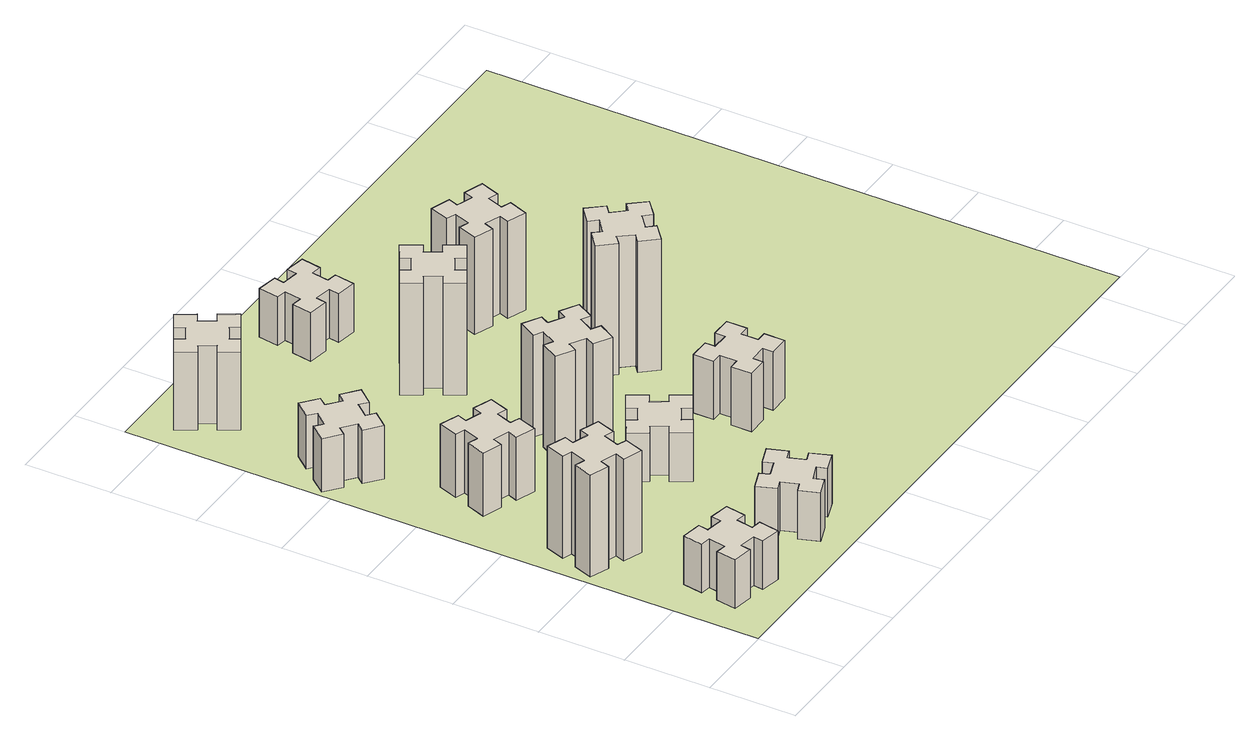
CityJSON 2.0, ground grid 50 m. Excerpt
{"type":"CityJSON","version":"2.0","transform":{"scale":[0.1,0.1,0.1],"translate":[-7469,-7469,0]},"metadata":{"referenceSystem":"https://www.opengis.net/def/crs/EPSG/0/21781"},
"CityObjects":{
"building1":{"type":"Building","attributes":{"class":"1000","function":"1000","usage":"1000","yearOfConstruction":2016,"roofType":"1000","measuredHeight":30,"storeysAboveGround":30,"storeysBelowGround":0},"geometry":[{"type":"Solid","lod":"1","boundaries":[[[[0,1,2,3,4,5,6,7,8,9,10,11,12,13,14,15,16,17,18,19]],[[17,16,20,21]],[[16,15,22,20]],[[15,14,23,22]],[[14,13,24,23]],[[13,12,25,24]],[[12,11,26,25]],[[11,10,27,26]],[[10,9,28,27]],[[9,8,29,28]],[[8,7,30,29]],[[7,6,31,30]],[[6,5,32,31]],[[5,4,33,32]],[[4,3,34,33]],[[3,2,35,34]],[[2,1,36,35]],[[1,0,37,36]],[[0,19,38,37]],[[19,18,39,38]],[[18,17,21,39]],[[24,25,26,27,28,29,30,31,32,33,34,35,36,37,38,39,21,20,22,23]]]]}]},
"building2":{"type":"Building","attributes":{"class":"1000","function":"1000","usage":"1000","yearOfConstruction":2016,"roofType":"1000","measuredHeight":63,"storeysAboveGround":30,"storeysBelowGround":0},"geometry":[{"type":"Solid","lod":"1","boundaries":[[[[40,41,42,43,44,45,46,47,48,49,50,51,52,53,54,55,56,57,58,59]],[[57,56,60,61]],[[56,55,62,60]],[[55,54,63,62]],[[54,53,64,63]],[[53,52,65,64]],[[52,51,66,65]],[[51,50,67,66]],[[50,49,68,67]],[[49,48,69,68]],[[48,47,70,69]],[[47,46,71,70]],[[46,45,72,71]],[[45,44,73,72]],[[44,43,74,73]],[[43,42,75,74]],[[42,41,76,75]],[[41,40,77,76]],[[40,59,78,77]],[[59,58,79,78]],[[58,57,61,79]],[[64,65,66,67,68,69,70,71,72,73,74,75,76,77,78,79,61,60,62,63]]]]}]},
"building3":{"type":"Building","attributes":{"class":"1000","function":"1000","usage":"1000","yearOfConstruction":2016,"roofType":"1000","measuredHeight":39,"storeysAboveGround":30,"storeysBelowGround":0},"geometry":[{"type":"Solid","lod":"1","boundaries":[[[[80,81,82,83,84,85,86,87,88,89,90,91,92,93,94,95,96,97,98,99]],[[97,96,100,101]],[[96,95,102,100]],[[95,94,103,102]],[[94,93,104,103]],[[93,92,105,104]],[[92,91,106,105]],[[91,90,107,106]],[[90,89,108,107]],[[89,88,109,108]],[[88,87,110,109]],[[87,86,111,110]],[[86,85,112,111]],[[85,84,113,112]],[[84,83,114,113]],[[83,82,115,114]],[[82,81,116,115]],[[81,80,117,116]],[[80,99,118,117]],[[99,98,119,118]],[[98,97,101,119]],[[104,105,106,107,108,109,110,111,112,113,114,115,116,117,118,119,101,100,102,103]]]]}]},
"building4":{"type":"Building","attributes":{"class":"1000","function":"1000","usage":"1000","yearOfConstruction":2016,"roofType":"1000","measuredHeight":33,"storeysAboveGround":30,"storeysBelowGround":0},"geometry":[{"type":"Solid","lod":"1","boundaries":[[[[120,121,122,123,124,125,126,127,128,129,130,131,132,133,134,135,136,137,138,139]],[[137,136,140,141]],[[136,135,142,140]],[[135,134,143,142]],[[134,133,144,143]],[[133,132,145,144]],[[132,131,146,145]],[[131,130,147,146]],[[130,129,148,147]],[[129,128,149,148]],[[128,127,150,149]],[[127,126,151,150]],[[126,125,152,151]],[[125,124,153,152]],[[124,123,154,153]],[[123,122,155,154]],[[122,121,156,155]],[[121,120,157,156]],[[120,139,158,157]],[[139,138,159,158]],[[138,137,141,159]],[[144,145,146,147,148,149,150,151,152,153,154,155,156,157,158,159,141,140,142,143]]]]}]},
"building5":{"type":"Building","attributes":{"class":"1000","function":"1000","usage":"1000","yearOfConstruction":2016,"roofType":"1000","measuredHeight":30,"storeysAboveGround":30,"storeysBelowGround":0},"geometry":[{"type":"Solid","lod":"1","boundaries":[[[[160,161,162,163,164,165,166,167,168,169,170,171,172,173,174,175,176,177,178,179]],[[177,176,180,181]],[[176,175,182,180]],[[175,174,183,182]],[[174,173,184,183]],[[173,172,185,184]],[[172,171,186,185]],[[171,170,187,186]],[[170,169,188,187]],[[169,168,189,188]],[[168,167,190,189]],[[167,166,191,190]],[[166,165,192,191]],[[165,164,193,192]],[[164,163,194,193]],[[163,162,195,194]],[[162,161,196,195]],[[161,160,197,196]],[[160,179,198,197]],[[179,178,199,198]],[[178,177,181,199]],[[184,185,186,187,188,189,190,191,192,193,194,195,196,197,198,199,181,180,182,183]]]]}]},
"building6":{"type":"Building","attributes":{"class":"1000","function":"1000","usage":"1000","yearOfConstruction":2016,"roofType":"1000","measuredHeight":48,"storeysAboveGround":30,"storeysBelowGround":0},"geometry":[{"type":"Solid","lod":"1","boundaries":[[[[200,201,202,203,204,205,206,207,208,209,210,211,212,213,214,215,216,217,218,219]],[[217,216,220,221]],[[216,215,222,220]],[[215,214,223,222]],[[214,213,224,223]],[[213,212,225,224]],[[212,211,226,225]],[[211,210,227,226]],[[210,209,228,227]],[[209,208,229,228]],[[208,207,230,229]],[[207,206,231,230]],[[206,205,232,231]],[[205,204,233,232]],[[204,203,234,233]],[[203,202,235,234]],[[202,201,236,235]],[[201,200,237,236]],[[200,219,238,237]],[[219,218,239,238]],[[218,217,221,239]],[[224,225,226,227,228,229,230,231,232,233,234,235,236,237,238,239,221,220,222,223]]]]}]},
"building7":{"type":"Building","attributes":{"class":"1000","function":"1000","usage":"1000","yearOfConstruction":2016,"roofType":"1000","measuredHeight":30,"storeysAboveGround":30,"storeysBelowGround":0},"geometry":[{"type":"Solid","lod":"1","boundaries":[[[[240,241,242,243,244,245,246,247,248,249,250,251,252,253,254,255,256,257,258,259]],[[257,256,260,261]],[[256,255,262,260]],[[255,254,263,262]],[[254,253,264,263]],[[253,252,265,264]],[[252,251,266,265]],[[251,250,267,266]],[[250,249,268,267]],[[249,248,269,268]],[[248,247,270,269]],[[247,246,271,270]],[[246,245,272,271]],[[245,244,273,272]],[[244,243,274,273]],[[243,242,275,274]],[[242,241,276,275]],[[241,240,277,276]],[[240,259,278,277]],[[259,258,279,278]],[[258,257,261,279]],[[264,265,266,267,268,269,270,271,272,273,274,275,276,277,278,279,261,260,262,263]]]]}]},
"building8":{"type":"Building","attributes":{"class":"1000","function":"1000","usage":"1000","yearOfConstruction":2016,"roofType":"1000","measuredHeight":63,"storeysAboveGround":30,"storeysBelowGround":0},"geometry":[{"type":"Solid","lod":"1","boundaries":[[[[280,281,282,283,284,285,286,287,288,289,290,291,292,293,294,295,296,297,298,299]],[[297,296,300,301]],[[296,295,302,300]],[[295,294,303,302]],[[294,293,304,303]],[[293,292,305,304]],[[292,291,306,305]],[[291,290,307,306]],[[290,289,308,307]],[[289,288,309,308]],[[288,287,310,309]],[[287,286,311,310]],[[286,285,312,311]],[[285,284,313,312]],[[284,283,314,313]],[[283,282,315,314]],[[282,281,316,315]],[[281,280,317,316]],[[280,299,318,317]],[[299,298,319,318]],[[298,297,301,319]],[[304,305,306,307,308,309,310,311,312,313,314,315,316,317,318,319,301,300,302,303]]]]}]},
"building9":{"type":"Building","attributes":{"class":"1000","function":"1000","usage":"1000","yearOfConstruction":2016,"roofType":"1000","measuredHeight":69,"storeysAboveGround":30,"storeysBelowGround":0},"geometry":[{"type":"Solid","lod":"1","boundaries":[[[[320,321,322,323,324,325,326,327,328,329,330,331,332,333,334,335,336,337,338,339]],[[337,336,340,341]],[[336,335,342,340]],[[335,334,343,342]],[[334,333,344,343]],[[333,332,345,344]],[[332,331,346,345]],[[331,330,347,346]],[[330,329,348,347]],[[329,328,349,348]],[[328,327,350,349]],[[327,326,351,350]],[[326,325,352,351]],[[325,324,353,352]],[[324,323,354,353]],[[323,322,355,354]],[[322,321,356,355]],[[321,320,357,356]],[[320,339,358,357]],[[339,338,359,358]],[[338,337,341,359]],[[344,345,346,347,348,349,350,351,352,353,354,355,356,357,358,359,341,340,342,343]]]]}]},
"building10":{"type":"Building","attributes":{"class":"1000","function":"1000","usage":"1000","yearOfConstruction":2016,"roofType":"1000","measuredHeight":36,"storeysAboveGround":30,"storeysBelowGround":0},"geometry":[{"type":"Solid","lod":"1","boundaries":[[[[360,361,362,363,364,365,366,367,368,369,370,371,372,373,374,375,376,377,378,379]],[[377,376,380,381]],[[376,375,382,380]],[[375,374,383,382]],[[374,373,384,383]],[[373,372,385,384]],[[372,371,386,385]],[[371,370,387,386]],[[370,369,388,387]],[[369,368,389,388]],[[368,367,390,389]],[[367,366,391,390]],[[366,365,392,391]],[[365,364,393,392]],[[364,363,394,393]],[[363,362,395,394]],[[362,361,396,395]],[[361,360,397,396]],[[360,379,398,397]],[[379,378,399,398]],[[378,377,381,399]],[[384,385,386,387,388,389,390,391,392,393,394,395,396,397,398,399,381,380,382,383]]]]}]},
"building11":{"type":"Building","attributes":{"class":"1000","function":"1000","usage":"1000","yearOfConstruction":2016,"roofType":"1000","measuredHeight":30,"storeysAboveGround":30,"storeysBelowGround":0},"geometry":[{"type":"Solid","lod":"1","boundaries":[[[[400,401,402,403,404,405,406,407,408,409,410,411,412,413,414,415,416,417,418,419]],[[417,416,420,421]],[[416,415,422,420]],[[415,414,423,422]],[[414,413,424,423]],[[413,412,425,424]],[[412,411,426,425]],[[411,410,427,426]],[[410,409,428,427]],[[409,408,429,428]],[[408,407,430,429]],[[407,406,431,430]],[[406,405,432,431]],[[405,404,433,432]],[[404,403,434,433]],[[403,402,435,434]],[[402,401,436,435]],[[401,400,437,436]],[[400,419,438,437]],[[419,418,439,438]],[[418,417,421,439]],[[424,425,426,427,428,429,430,431,432,433,434,435,436,437,438,439,421,420,422,423]]]]}]},
"building12":{"type":"Building","attributes":{"class":"1000","function":"1000","usage":"1000","yearOfConstruction":2016,"roofType":"1000","measuredHeight":81,"storeysAboveGround":30,"storeysBelowGround":0},"geometry":[{"type":"Solid","lod":"1","boundaries":[[[[440,441,442,443,444,445,446,447,448,449,450,451,452,453,454,455,456,457,458,459]],[[457,456,460,461]],[[456,455,462,460]],[[455,454,463,462]],[[454,453,464,463]],[[453,452,465,464]],[[452,451,466,465]],[[451,450,467,466]],[[450,449,468,467]],[[449,448,469,468]],[[448,447,470,469]],[[447,446,471,470]],[[446,445,472,471]],[[445,444,473,472]],[[444,443,474,473]],[[443,442,475,474]],[[442,441,476,475]],[[441,440,477,476]],[[440,459,478,477]],[[459,458,479,478]],[[458,457,461,479]],[[464,465,466,467,468,469,470,471,472,473,474,475,476,477,478,479,461,460,462,463]]]]}]},
"building13":{"type":"Building","attributes":{"class":"1000","function":"1000","usage":"1000","yearOfConstruction":2016,"roofType":"1000","measuredHeight":60,"storeysAboveGround":30,"storeysBelowGround":0},"geometry":[{"type":"Solid","lod":"1","boundaries":[[[[480,481,482,483,484,485,486,487,488,489,490,491,492,493,494,495,496,497,498,499]],[[497,496,500,501]],[[496,495,502,500]],[[495,494,503,502]],[[494,493,504,503]],[[493,492,505,504]],[[492,491,506,505]],[[491,490,507,506]],[[490,489,508,507]],[[489,488,509,508]],[[488,487,510,509]],[[487,486,511,510]],[[486,485,512,511]],[[485,484,513,512]],[[484,483,514,513]],[[483,482,515,514]],[[482,481,516,515]],[[481,480,517,516]],[[480,499,518,517]],[[499,498,519,518]],[[498,497,501,519]],[[504,505,506,507,508,509,510,511,512,513,514,515,516,517,518,519,501,500,502,503]]]]}]},
"landuse1":{"type":"LandUse","attributes":{"name":"plot1","function":"1010"},"geometry":[{"type":"MultiSurface","lod":"1","boundaries":[[[520,521,522,523]]]}]}
},
"vertices":[
[444,475,0],[345,492,0],[356,551,0],[237,572,0],[217,454,0],[276,444,0],[258,345,0],[199,356,0],[178,237,0],[297,217,0],[307,276,0],[405,258,0],[395,199,0],[513,178,0],[534,297,0],[475,307,0],[492,405,0],[551,395,0],[572,513,0],[454,534,0],[492,405,300],[551,395,300],[475,307,300],[534,297,300],[513,178,300],[395,199,300],[405,258,300],[307,276,300],[297,217,300],[178,237,300],[199,356,300],[258,345,300],[276,444,300],[217,454,300],[237,572,300],[356,551,300],[345,492,300],[444,475,300],[454,534,300],[572,513,300],
[189,1200,0],[155,1106,0],[99,1127,0],[57,1014,0],[170,973,0],[191,1029,0],[285,995,0],[264,939,0],[377,897,0],[418,1010,0],[362,1031,0],[396,1125,0],[452,1104,0],[493,1217,0],[380,1258,0],[360,1202,0],[266,1236,0],[287,1292,0],[174,1333,0],[133,1220,0],[266,1236,630],[287,1292,630],[360,1202,630],[380,1258,630],[493,1217,630],[452,1104,630],[396,1125,630],[362,1031,630],[418,1010,630],[377,897,630],[264,939,630],[285,995,630],[191,1029,630],[170,973,630],[57,1014,630],[99,1127,630],[155,1106,630],[189,1200,630],[133,1220,630],[174,1333,630],
[389,1940,0],[355,1846,0],[299,1867,0],[257,1754,0],[370,1713,0],[391,1769,0],[485,1735,0],[464,1679,0],[577,1637,0],[618,1750,0],[562,1771,0],[596,1865,0],[652,1844,0],[693,1957,0],[580,1998,0],[560,1942,0],[466,1976,0],[487,2032,0],[374,2073,0],[333,1960,0],[466,1976,390],[487,2032,390],[560,1942,390],[580,1998,390],[693,1957,390],[652,1844,390],[596,1865,390],[562,1771,390],[618,1750,390],[577,1637,390],[464,1679,390],[485,1735,390],[391,1769,390],[370,1713,390],[257,1754,390],[299,1867,390],[355,1846,390],[389,1940,390],[333,1960,390],[374,2073,390],
[223,2704,0],[159,2628,0],[113,2666,0],[36,2574,0],[128,2497,0],[166,2543,0],[243,2479,0],[204,2433,0],[296,2356,0],[373,2448,0],[327,2486,0],[392,2563,0],[438,2524,0],[515,2616,0],[423,2693,0],[384,2647,0],[308,2712,0],[346,2758,0],[254,2835,0],[177,2743,0],[308,2712,330],[346,2758,330],[384,2647,330],[423,2693,330],[515,2616,330],[438,2524,330],[392,2563,330],[327,2486,330],[373,2448,330],[296,2356,330],[204,2433,330],[243,2479,330],[166,2543,330],[128,2497,330],[36,2574,330],[113,2666,330],[159,2628,330],[223,2704,330],[177,2743,330],[254,2835,330],
[1136,366,0],[1102,460,0],[1158,480,0],[1117,593,0],[1004,552,0],[1025,496,0],[931,462,0],[910,518,0],[797,477,0],[839,364,0],[895,385,0],[929,291,0],[873,270,0],[914,157,0],[1027,199,0],[1006,255,0],[1100,289,0],[1120,233,0],[1233,274,0],[1192,387,0],[1100,289,300],[1120,233,300],[1006,255,300],[1027,199,300],[914,157,300],[873,270,300],[929,291,300],[895,385,300],[839,364,300],[797,477,300],[910,518,300],[931,462,300],[1025,496,300],[1004,552,300],[1117,593,300],[1158,480,300],[1102,460,300],[1136,366,300],[1192,387,300],[1233,274,300],
[496,3447,0],[446,3534,0],[498,3564,0],[438,3668,0],[334,3608,0],[364,3556,0],[277,3506,0],[247,3558,0],[143,3498,0],[203,3394,0],[255,3424,0],[305,3337,0],[253,3307,0],[313,3203,0],[417,3263,0],[387,3315,0],[474,3365,0],[504,3313,0],[608,3373,0],[548,3477,0],[474,3365,480],[504,3313,480],[387,3315,480],[417,3263,480],[313,3203,480],[253,3307,480],[305,3337,480],[255,3424,480],[203,3394,480],[143,3498,480],[247,3558,480],[277,3506,480],[364,3556,480],[334,3608,480],[438,3668,480],[498,3564,480],[446,3534,480],[496,3447,480],[548,3477,480],[608,3373,480],
[995,1204,0],[1045,1117,0],[993,1087,0],[1053,983,0],[1157,1043,0],[1127,1095,0],[1214,1145,0],[1244,1093,0],[1348,1153,0],[1288,1257,0],[1236,1227,0],[1186,1314,0],[1238,1344,0],[1178,1448,0],[1074,1388,0],[1104,1336,0],[1017,1286,0],[987,1338,0],[883,1278,0],[943,1174,0],[1017,1286,300],[987,1338,300],[1104,1336,300],[1074,1388,300],[1178,1448,300],[1238,1344,300],[1186,1314,300],[1236,1227,300],[1288,1257,300],[1348,1153,300],[1244,1093,300],[1214,1145,300],[1127,1095,300],[1157,1043,300],[1053,983,300],[993,1087,300],[1045,1117,300],[995,1204,300],[943,1174,300],[883,1278,300],
[1186,1657,0],[1236,1744,0],[1288,1714,0],[1348,1818,0],[1244,1878,0],[1214,1826,0],[1127,1876,0],[1157,1928,0],[1053,1988,0],[993,1884,0],[1045,1854,0],[995,1767,0],[943,1797,0],[883,1693,0],[987,1633,0],[1017,1685,0],[1104,1635,0],[1074,1583,0],[1178,1523,0],[1238,1627,0],[1104,1635,630],[1074,1583,630],[1017,1685,630],[987,1633,630],[883,1693,630],[943,1797,630],[995,1767,630],[1045,1854,630],[993,1884,630],[1053,1988,630],[1157,1928,630],[1127,1876,630],[1214,1826,630],[1244,1878,630],[1348,1818,630],[1288,1714,630],[1236,1744,630],[1186,1657,630],[1238,1627,630],[1178,1523,630],
[1227,2475,0],[1314,2525,0],[1344,2473,0],[1448,2533,0],[1388,2637,0],[1336,2607,0],[1286,2694,0],[1338,2724,0],[1278,2828,0],[1174,2768,0],[1204,2716,0],[1117,2666,0],[1087,2718,0],[983,2658,0],[1043,2554,0],[1095,2584,0],[1145,2497,0],[1093,2467,0],[1153,2363,0],[1257,2423,0],[1145,2497,690],[1093,2467,690],[1095,2584,690],[1043,2554,690],[983,2658,690],[1087,2718,690],[1117,2666,690],[1204,2716,690],[1174,2768,690],[1278,2828,690],[1338,2724,690],[1286,2694,690],[1336,2607,690],[1388,2637,690],[1448,2533,690],[1344,2473,690],[1314,2525,690],[1227,2475,690],[1257,2423,690],[1153,2363,690],
[1865,1065,0],[1865,1165,0],[1925,1165,0],[1925,1285,0],[1805,1285,0],[1805,1225,0],[1705,1225,0],[1705,1285,0],[1585,1285,0],[1585,1165,0],[1645,1165,0],[1645,1065,0],[1585,1065,0],[1585,945,0],[1705,945,0],[1705,1005,0],[1805,1005,0],[1805,945,0],[1925,945,0],[1925,1065,0],[1805,1005,360],[1805,945,360],[1705,1005,360],[1705,945,360],[1585,945,360],[1585,1065,360],[1645,1065,360],[1645,1165,360],[1585,1165,360],[1585,1285,360],[1705,1285,360],[1705,1225,360],[1805,1225,360],[1805,1285,360],[1925,1285,360],[1925,1165,360],[1865,1165,360],[1865,1065,360],[1925,1065,360],[1925,945,360],
[1116,3404,0],[1098,3305,0],[1039,3316,0],[1018,3197,0],[1137,3177,0],[1147,3236,0],[1245,3218,0],[1235,3159,0],[1353,3138,0],[1374,3257,0],[1315,3267,0],[1332,3365,0],[1391,3355,0],[1412,3473,0],[1294,3494,0],[1284,3435,0],[1185,3452,0],[1196,3511,0],[1077,3532,0],[1057,3414,0],[1185,3452,300],[1196,3511,300],[1284,3435,300],[1294,3494,300],[1412,3473,300],[1391,3355,300],[1332,3365,300],[1315,3267,300],[1374,3257,300],[1353,3138,300],[1235,3159,300],[1245,3218,300],[1147,3236,300],[1137,3177,300],[1018,3197,300],[1039,3316,300],[1098,3305,300],[1116,3404,300],[1057,3414,300],[1077,3532,300],
[1823,1972,0],[1746,1907,0],[1708,1953,0],[1616,1876,0],[1693,1784,0],[1739,1823,0],[1803,1746,0],[1757,1708,0],[1834,1616,0],[1926,1693,0],[1888,1739,0],[1964,1803,0],[2003,1757,0],[2095,1834,0],[2018,1926,0],[1972,1888,0],[1907,1964,0],[1953,2003,0],[1876,2095,0],[1784,2018,0],[1907,1964,810],[1953,2003,810],[1972,1888,810],[2018,1926,810],[2095,1834,810],[2003,1757,810],[1964,1803,810],[1888,1739,810],[1926,1693,810],[1834,1616,810],[1757,1708,810],[1803,1746,810],[1739,1823,810],[1693,1784,810],[1616,1876,810],[1708,1953,810],[1746,1907,810],[1823,1972,810],[1784,2018,810],[1876,2095,810],
[1942,2611,0],[1976,2705,0],[2032,2684,0],[2073,2797,0],[1960,2838,0],[1940,2782,0],[1846,2816,0],[1867,2872,0],[1754,2913,0],[1713,2800,0],[1769,2780,0],[1735,2686,0],[1679,2707,0],[1637,2594,0],[1750,2553,0],[1771,2609,0],[1865,2575,0],[1844,2519,0],[1957,2477,0],[1998,2590,0],[1865,2575,600],[1844,2519,600],[1771,2609,600],[1750,2553,600],[1637,2594,600],[1679,2707,600],[1735,2686,600],[1769,2780,600],[1713,2800,600],[1754,2913,600],[1867,2872,600],[1846,2816,600],[1940,2782,600],[1960,2838,600],[2073,2797,600],[2032,2684,600],[1976,2705,600],[1942,2611,600],[1998,2590,600],[1957,2477,600],
[5,3705,0],[3705,3705,0],[3705,5,0],[5,5,0]
]}
